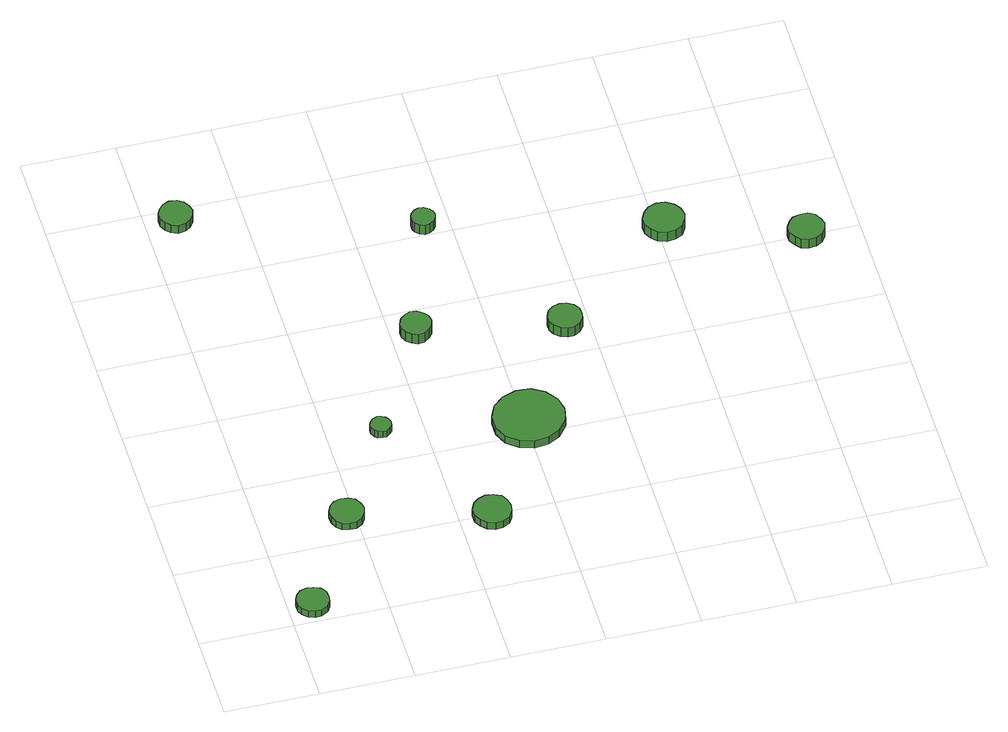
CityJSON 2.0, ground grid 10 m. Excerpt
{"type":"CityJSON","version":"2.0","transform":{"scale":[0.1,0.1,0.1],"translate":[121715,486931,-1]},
"CityObjects":{
"tree1":{"type":"SolitaryVegetationObject","attributes":{"function":"something"},"geometry":[{"type":"MultiSurface","lod":"1","boundaries":[[[0,1,2,3,4,5,6,7,8,9,10,11,12,13,14]],[[15,16,17,18,19,20,21,22,23,24,25,26,27,28,29]],[[0,29,28,1]],[[1,28,27,2]],[[2,27,26,3]],[[3,26,25,4]],[[4,25,24,5]],[[5,24,23,6]],[[6,23,22,7]],[[7,22,21,8]],[[8,21,20,9]],[[9,20,19,10]],[[10,19,18,11]],[[11,18,17,12]],[[12,17,16,13]],[[13,16,15,14]],[[14,15,29,0]]]}]},
"tree2":{"type":"SolitaryVegetationObject","attributes":{"function":"something"},"geometry":[{"type":"MultiSurface","lod":"1","boundaries":[[[30,31,32,33,34,35,36,37,38,39,40,41,42,43,44]],[[45,46,47,48,49,50,51,52,53,54,55,56,57,58,59]],[[30,59,58,31]],[[31,58,57,32]],[[32,57,56,33]],[[33,56,55,34]],[[34,55,54,35]],[[35,54,53,36]],[[36,53,52,37]],[[37,52,51,38]],[[38,51,50,39]],[[39,50,49,40]],[[40,49,48,41]],[[41,48,47,42]],[[42,47,46,43]],[[43,46,45,44]],[[44,45,59,30]]]}]},
"tree3":{"type":"SolitaryVegetationObject","attributes":{"function":"something"},"geometry":[{"type":"MultiSurface","lod":"1","boundaries":[[[60,61,62,63,64,65,66,67,68,69,70,71,72,73,74]],[[75,76,77,78,79,80,81,82,83,84,85,86,87,88,89]],[[60,89,88,61]],[[61,88,87,62]],[[62,87,86,63]],[[63,86,85,64]],[[64,85,84,65]],[[65,84,83,66]],[[66,83,82,67]],[[67,82,81,68]],[[68,81,80,69]],[[69,80,79,70]],[[70,79,78,71]],[[71,78,77,72]],[[72,77,76,73]],[[73,76,75,74]],[[74,75,89,60]]]}]},
"tree4":{"type":"SolitaryVegetationObject","attributes":{"function":"something"},"geometry":[{"type":"MultiSurface","lod":"1","boundaries":[[[90,91,92,93,94,95,96,97,98,99,100,101,102,103,104]],[[105,106,107,108,109,110,111,112,113,114,115,116,117,118,119]],[[90,119,118,91]],[[91,118,117,92]],[[92,117,116,93]],[[93,116,115,94]],[[94,115,114,95]],[[95,114,113,96]],[[96,113,112,97]],[[97,112,111,98]],[[98,111,110,99]],[[99,110,109,100]],[[100,109,108,101]],[[101,108,107,102]],[[102,107,106,103]],[[103,106,105,104]],[[104,105,119,90]]]}]},
"tree5":{"type":"SolitaryVegetationObject","attributes":{"function":"something"},"geometry":[{"type":"MultiSurface","lod":"1","boundaries":[[[120,121,122,123,124,125,126,127,128,129,130,131,132,133,134]],[[135,136,137,138,139,140,141,142,143,144,145,146,147,148,149]],[[120,149,148,121]],[[121,148,147,122]],[[122,147,146,123]],[[123,146,145,124]],[[124,145,144,125]],[[125,144,143,126]],[[126,143,142,127]],[[127,142,141,128]],[[128,141,140,129]],[[129,140,139,130]],[[130,139,138,131]],[[131,138,137,132]],[[132,137,136,133]],[[133,136,135,134]],[[134,135,149,120]]]}]},
"tree6":{"type":"SolitaryVegetationObject","attributes":{"function":"something"},"geometry":[{"type":"MultiSurface","lod":"1","boundaries":[[[150,151,152,153,154,155,156,157,158,159,160,161,162,163,164]],[[165,166,167,168,169,170,171,172,173,174,175,176,177,178,179]],[[150,179,178,151]],[[151,178,177,152]],[[152,177,176,153]],[[153,176,175,154]],[[154,175,174,155]],[[155,174,173,156]],[[156,173,172,157]],[[157,172,171,158]],[[158,171,170,159]],[[159,170,169,160]],[[160,169,168,161]],[[161,168,167,162]],[[162,167,166,163]],[[163,166,165,164]],[[164,165,179,150]]]}]},
"tree7":{"type":"SolitaryVegetationObject","attributes":{"function":"something"},"geometry":[{"type":"MultiSurface","lod":"1","boundaries":[[[180,181,182,183,184,185,186,187,188,189,190,191,192,193,194]],[[195,196,197,198,199,200,201,202,203,204,205,206,207,208,209]],[[180,209,208,181]],[[181,208,207,182]],[[182,207,206,183]],[[183,206,205,184]],[[184,205,204,185]],[[185,204,203,186]],[[186,203,202,187]],[[187,202,201,188]],[[188,201,200,189]],[[189,200,199,190]],[[190,199,198,191]],[[191,198,197,192]],[[192,197,196,193]],[[193,196,195,194]],[[194,195,209,180]]]}]},
"tree8":{"type":"SolitaryVegetationObject","attributes":{"function":"something"},"geometry":[{"type":"MultiSurface","lod":"1","boundaries":[[[210,211,212,213,214,215,216,217,218,219,220,221,222,223,224]],[[225,226,227,228,229,230,231,232,233,234,235,236,237,238,239]],[[210,239,238,211]],[[211,238,237,212]],[[212,237,236,213]],[[213,236,235,214]],[[214,235,234,215]],[[215,234,233,216]],[[216,233,232,217]],[[217,232,231,218]],[[218,231,230,219]],[[219,230,229,220]],[[220,229,228,221]],[[221,228,227,222]],[[222,227,226,223]],[[223,226,225,224]],[[224,225,239,210]]]}]},
"tree9":{"type":"SolitaryVegetationObject","attributes":{"function":"something"},"geometry":[{"type":"MultiSurface","lod":"1","boundaries":[[[240,241,242,243,244,245,246,247,248,249,250,251,252,253,254]],[[255,256,257,258,259,260,261,262,263,264,265,266,267,268,269]],[[240,269,268,241]],[[241,268,267,242]],[[242,267,266,243]],[[243,266,265,244]],[[244,265,264,245]],[[245,264,263,246]],[[246,263,262,247]],[[247,262,261,248]],[[248,261,260,249]],[[249,260,259,250]],[[250,259,258,251]],[[251,258,257,252]],[[252,257,256,253]],[[253,256,255,254]],[[254,255,269,240]]]}]},
"tree10":{"type":"SolitaryVegetationObject","attributes":{"function":"something"},"geometry":[{"type":"MultiSurface","lod":"1","boundaries":[[[270,271,272,273,274,275,276,277,278,279,280,281,282,283,284]],[[285,286,287,288,289,290,291,292,293,294,295,296,297,298,299]],[[270,299,298,271]],[[271,298,297,272]],[[272,297,296,273]],[[273,296,295,274]],[[274,295,294,275]],[[275,294,293,276]],[[276,293,292,277]],[[277,292,291,278]],[[278,291,290,279]],[[279,290,289,280]],[[280,289,288,281]],[[281,288,287,282]],[[282,287,286,283]],[[283,286,285,284]],[[284,285,299,270]]]}]},
"tree11":{"type":"SolitaryVegetationObject","attributes":{"function":"something"},"geometry":[{"type":"MultiSurface","lod":"1","boundaries":[[[300,301,302,303,304,305,306,307,308,309,310,311,312,313,314]],[[315,316,317,318,319,320,321,322,323,324,325,326,327,328,329]],[[300,329,328,301]],[[301,328,327,302]],[[302,327,326,303]],[[303,326,325,304]],[[304,325,324,305]],[[305,324,323,306]],[[306,323,322,307]],[[307,322,321,308]],[[308,321,320,309]],[[309,320,319,310]],[[310,319,318,311]],[[311,318,317,312]],[[312,317,316,313]],[[313,316,315,314]],[[314,315,329,300]]]}]}
},
"vertices":[
[42,21,16],[41,28,16],[37,34,16],[30,37,16],[23,38,16],[16,36,16],[11,31,16],[8,25,16],[8,17,16],[11,11,16],[16,6,16],[23,4,16],[30,4,16],[37,8,16],[41,14,16],[41,14,7],[37,8,7],[30,4,7],[23,4,7],[16,6,7],[11,11,7],[8,17,7],[8,25,7],[11,31,7],[16,36,7],[23,38,7],[30,37,7],[37,34,7],[41,28,7],[42,21,7],
[109,133,16],[107,140,16],[103,147,16],[96,150,16],[89,151,16],[81,149,16],[76,144,16],[73,137,16],[73,129,16],[76,122,16],[81,117,16],[89,115,16],[96,115,16],[103,119,16],[107,125,16],[107,125,7],[103,119,7],[96,115,7],[89,115,7],[81,117,7],[76,122,7],[73,129,7],[73,137,7],[76,144,7],[81,149,7],[89,151,7],[96,150,7],[103,147,7],[107,140,7],[109,133,7],
[50,585,16],[48,592,16],[44,598,16],[38,602,16],[30,603,16],[23,600,16],[18,595,16],[15,589,16],[15,581,16],[18,575,16],[23,570,16],[30,567,16],[38,568,16],[44,572,16],[48,578,16],[48,578,5],[44,572,5],[38,568,5],[30,567,5],[23,570,5],[18,575,5],[15,581,5],[15,589,5],[18,595,5],[23,600,5],[30,603,5],[38,602,5],[44,598,5],[48,592,5],[50,585,5],
[167,244,15],[166,248,15],[163,252,15],[159,254,15],[155,255,15],[150,253,15],[147,250,15],[145,246,15],[145,242,15],[147,237,15],[150,234,15],[155,233,15],[159,233,15],[163,236,15],[166,239,15],[166,239,6],[163,236,6],[159,233,6],[155,233,6],[150,234,6],[147,237,6],[145,242,6],[145,246,6],[147,250,6],[150,253,6],[155,255,6],[159,254,6],[163,252,6],[166,248,6],[167,244,6],
[254,99,15],[252,107,15],[248,114,15],[240,118,15],[232,119,15],[224,116,15],[218,111,15],[214,103,15],[214,94,15],[218,87,15],[224,81,15],[232,78,15],[240,79,15],[248,83,15],[252,90,15],[252,90,6],[248,83,6],[240,79,6],[232,78,6],[224,81,6],[218,87,6],[214,94,6],[214,103,6],[218,111,6],[224,116,6],[232,119,6],[240,118,6],[248,114,6],[252,107,6],[254,99,6],
[243,369,19],[241,376,19],[237,381,19],[231,385,19],[224,386,19],[218,383,19],[213,379,19],[210,372,19],[210,366,19],[213,359,19],[218,355,19],[224,352,19],[231,353,19],[237,357,19],[241,362,19],[241,362,6],[237,357,6],[231,353,6],[224,352,6],[218,355,6],[213,359,6],[210,366,6],[210,372,6],[213,379,6],[218,383,6],[224,386,6],[231,385,6],[237,381,6],[241,376,6],[243,369,6],
[341,216,16],[338,231,16],[328,244,16],[315,252,16],[300,253,16],[285,248,16],[273,238,16],[267,224,16],[267,208,16],[273,194,16],[285,184,16],[300,179,16],[315,181,16],[328,188,16],[338,201,16],[338,201,6],[328,188,6],[315,181,6],[300,179,6],[285,184,6],[273,194,6],[267,208,6],[267,224,6],[273,238,6],[285,248,6],[300,253,6],[315,252,6],[328,244,6],[338,231,6],[341,216,6],
[284,510,22],[283,515,22],[280,519,22],[275,522,22],[270,523,22],[265,521,22],[261,517,22],[259,513,22],[259,507,22],[261,503,22],[265,499,22],[270,497,22],[275,498,22],[280,501,22],[283,505,22],[283,505,9],[280,501,9],[275,498,9],[270,497,9],[265,499,9],[261,503,9],[259,507,9],[259,513,9],[261,517,9],[265,521,9],[270,523,9],[275,522,9],[280,519,9],[283,515,9],[284,510,9],
[392,339,20],[391,346,20],[387,352,20],[380,356,20],[373,357,20],[366,355,20],[360,350,20],[357,343,20],[357,335,20],[360,329,20],[366,324,20],[373,321,20],[380,322,20],[387,326,20],[391,332,20],[391,332,7],[387,326,7],[380,322,7],[373,321,7],[366,324,7],[360,329,7],[357,335,7],[357,343,7],[360,350,7],[366,355,7],[373,357,7],[380,356,7],[387,352,7],[391,346,7],[392,339,7],
[529,448,19],[527,457,19],[522,464,19],[514,469,19],[505,470,19],[496,467,19],[490,461,19],[486,453,19],[486,444,19],[490,436,19],[496,430,19],[505,427,19],[514,428,19],[522,432,19],[527,440,19],[527,440,6],[522,432,6],[514,428,6],[505,427,6],[496,430,6],[490,436,6],[486,444,6],[486,453,6],[490,461,6],[496,467,6],[505,470,6],[514,469,6],[522,464,6],[527,457,6],[529,448,6],
[663,401,17],[661,408,17],[657,415,17],[650,419,17],[642,419,17],[634,417,17],[629,412,17],[625,405,17],[625,397,17],[629,390,17],[634,384,17],[642,382,17],[650,383,17],[657,387,17],[661,393,17],[661,393,5],[657,387,5],[650,383,5],[642,382,5],[634,384,5],[629,390,5],[625,397,5],[625,405,5],[629,412,5],[634,417,5],[642,419,5],[650,419,5],[657,415,5],[661,408,5],[663,401,5]
]}
